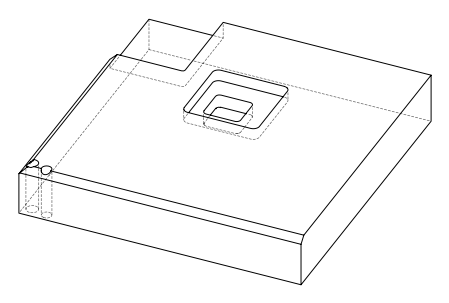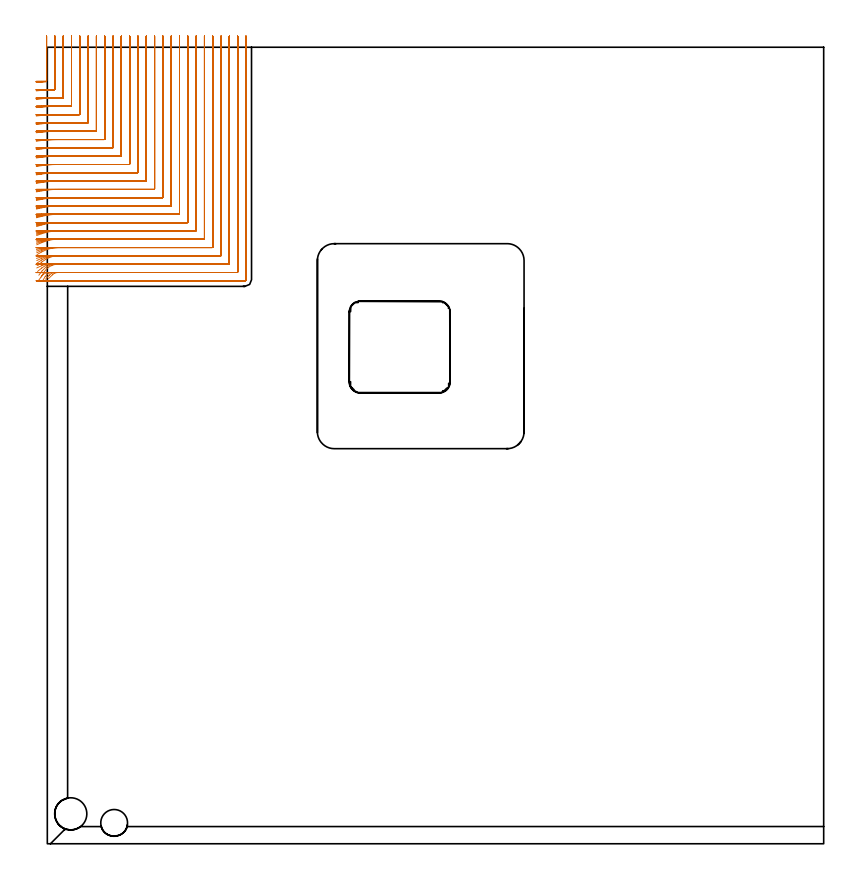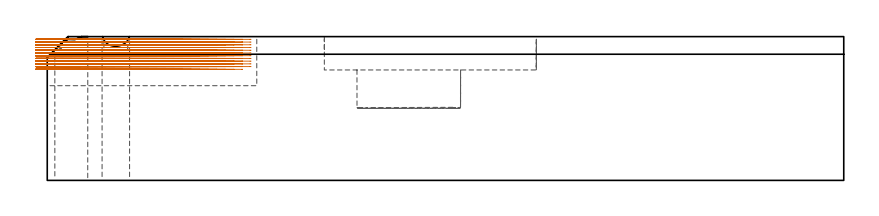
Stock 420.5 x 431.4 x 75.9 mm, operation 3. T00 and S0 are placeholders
(PLAN: 11 operations, 8 tool changes, 173.4 min)
(1 AREA_MILL | FG_CHAMFER_SURFACE | UGT0205_001 | 13.38 min | 18174 mm3)
(2 AREA_MILL_1 | FG_CHAMFER_SURFACE_1 | UGT0205_001 | 9.77 min | 18325 mm3)
(3 MILL_CORNER_NOTCH_RECTANGULAR | CORNER_NOTCH_RECTANGULAR | NXT0201_008 | Follow Part, ap 1.5, ae 75% | 136.14 min | 370526 mm3)
(4 MILL_RECTANGULAR_POCKET | POCKET_RECTANGULAR_STRAIGHT | UGT0201_100 | Follow Part, ap 4.5, ae 75% | 7.58 min | 217412 mm3)
(5 MILL_RECTANGULAR_POCKET_1 | POCKET_RECTANGULAR_STRAIGHT_1 | UGT0201_092 | Follow Part, ap 3, ae 75% | 5.13 min | 54682 mm3)
(6 SPOT_DRILL | STEP1HOLE | NXT0321_9005460120000 | 0.03 min | 4 mm3)
(7 SPOT_DRILL_1 | STEP1HOLE_1 | NXT0321_9005460120000 | 0.03 min | 0 mm3)
(8 DRILL_THROUGH_HOLE_INTO_CENTER | STEP1HOLE | NXT0301_065 | 0.33 min | 5182 mm3)
(9 DRILL_TO_ENLARGE_THROUGH_HOLE | STEP1HOLE | NXT0301_106 | 0.33 min | 7171 mm3)
(10 DRILL_THROUGH_HOLE_INTO_CENTER_1 | STEP1HOLE_1 | NXT0301_065 | 0.33 min | 5226 mm3)
(11 DRILL_TO_ENLARGE_THROUGH_HOLE_1 | STEP1HOLE_1 | UGT0301_245 | 0.34 min | 12534 mm3)
(TOOL UGT0205_001 | Chamfer Mill 20 x 3 x 45 deg. | D20 FL50 Z2)
(TOOL NXT0201_008 | ENDMILL 6mm [2P460-0600-NA 1630] | D6 FL26 Z6)
(TOOL UGT0201_100 | End Mill 18 mm | D18 FL22 Z2)
(TOOL UGT0201_092 | End mill 12 mm | D12 R1 FL26 Z4)
(TOOL NXT0321_9005460120000 | NC Spot Drill, 142deg, 12mm, Carbide, Uncoated | D12 PA142 FL30 Z2)
(TOOL NXT0301_065 | Carbide Drill 9.4mm [860.1-0940-075A1-MM 2214] | D9.4 PA140 FL98 Z2)
(TOOL NXT0301_106 | Carbide Drill 14.5mm [860.1-1450-073A1-MM 2214] | D14.5 PA140 FL83 Z2)
(TOOL UGT0301_245 | Twist Drill 17.4 mm | D17.4 PA118 FL130 Z2)
(OP 3 MILL_CORNER_NOTCH_RECTANGULAR, part 1 of 2)
G17 G21 G94 G90
T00 M6
G54
G17 G0 G90 X-5.99 Y412.287 S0 M3
G43 Z85.9 H1
Z74.461
G94 G1 X-3. Y412.534 F250.
G2 X-0.675 Y412.7 R108. F500.
G3 X-0.4 Y412.993 R0.3
G1 Y434.373
Y437.373 F250.
G0 Z85.9
X-5.989 Y407.76
Z74.461
G1 X-3. Y408.018
G2 X3.813 Y408.379 R103.5 F500.
G3 X4.1 Y408.672 R0.3
G1 Y434.4
Y437.4 F250.
G0 Z85.9
X-5.988 Y403.231
Z74.461
G1 X-3. Y403.5
G2 X5.887 Y403.9 R99. F500.
G1 X8.306
G3 X8.6 Y404.194 R0.3
G1 Y434.4
Y437.4 F250.
G0 Z85.9
X-5.987 Y398.699
Z74.461
G1 X-3. Y398.981
G2 X5.887 Y399.4 R94.5 F500.
G1 X12.806
G3 X13.1 Y399.694 R0.3
G1 Y434.4
Y437.4 F250.
G0 Z85.9
X-5.985 Y394.164
Z74.461
G1 X-3. Y394.46
G2 X5.887 Y394.9 R90. F500.
G1 X17.306
G3 X17.6 Y395.194 R0.3
G1 Y434.4
Y437.4 F250.
G0 Z85.9
X-5.984 Y389.625
Z74.461
G1 X-3. Y389.937
G2 X5.887 Y390.4 R85.5 F500.
G1 X21.806
G3 X22.1 Y390.694 R0.3
G1 Y434.4
Y437.4 F250.
G0 Z85.9
X-5.982 Y385.082
Z74.461
G1 X-3. Y385.411
G2 X5.887 Y385.9 R81. F500.
G1 X26.306
G3 X26.6 Y386.194 R0.3
G1 Y434.4
Y437.4 F250.
G0 Z85.9
X-5.98 Y380.534
Z74.461
G1 X-3. Y380.882
G2 X5.887 Y381.4 R76.5 F500.
G1 X30.805
G3 X31.1 Y381.695 R0.3
G1 Y434.4
Y437.4 F250.
G0 Z85.9
X-5.977 Y375.979
Z74.461
G1 X-3. Y376.349
G2 X5.887 Y376.9 R72. F500.
G1 X35.305
G3 X35.6 Y377.195 R0.3
G1 Y434.4
Y437.4 F250.
G0 Z85.9
X-5.974 Y371.417
Z74.461
G1 X-3. Y371.812
G2 X5.887 Y372.4 R67.5 F500.
G1 X39.805
G3 X40.1 Y372.695 R0.3
G1 Y434.4
Y437.4 F250.
G0 Z85.9
X-5.97 Y366.847
Z74.461
G1 X-3. Y367.27
G2 X5.887 Y367.9 R63. F500.
G1 X44.305
G3 X44.6 Y368.195 R0.3
G1 Y434.4
Y437.4 F250.
G0 Z85.9
X-5.965 Y362.265
Z74.461
G1 X-3. Y362.721
G2 X5.887 Y363.4 R58.5 F500.
G1 X48.805
G3 X49.1 Y363.695 R0.3
G1 Y434.4
Y437.4 F250.
G0 Z85.9
X-5.959 Y357.67
Z74.461
G1 X-3. Y358.164
G2 X5.887 Y358.9 R54. F500.
G1 X53.305
G3 X53.6 Y359.195 R0.3
G1 Y434.4
Y437.4 F250.
G0 Z85.9
X-5.951 Y353.057
Z74.461
G1 X-3. Y353.596
G2 X5.887 Y354.4 R49.5 F500.
G1 X57.804
G3 X58.1 Y354.696 R0.3
G1 Y434.4
Y437.4 F250.
G0 Z85.9
X-5.941 Y348.421
Z74.461
G1 X-3. Y349.014
G2 X5.887 Y349.9 R45. F500.
G1 X62.304
G3 X62.6 Y350.196 R0.3
G1 Y434.4
Y437.4 F250.
G0 Z85.9
X-5.927 Y343.755
Z74.461
G1 X-3. Y344.413
G2 X5.887 Y345.4 R40.5 F500.
G1 X66.804
G3 X67.1 Y345.696 R0.3
G1 Y434.4
Y437.4 F250.
G0 Z85.9
X-5.907 Y339.045
Z74.461
G1 X-3. Y339.786
G2 X5.887 Y340.9 R36. F500.
G1 X71.304
G3 X71.6 Y341.196 R0.3
G1 Y434.4
Y437.4 F250.
G0 Z85.9
X-5.878 Y334.274
Z74.461
G1 X-3. Y335.12
G2 X5.887 Y336.4 R31.5 F500.
G1 X75.804
G3 X76.1 Y336.696 R0.3
G1 Y434.4
Y437.4 F250.
G0 Z85.9
X-5.833 Y329.408
Z74.461
G1 X-3. Y330.396
G2 X5.887 Y331.9 R27. F500.
G1 X80.303
G3 X80.6 Y332.196 R0.3
G1 Y434.4
Y437.4 F250.
G0 Z85.9
X-5.756 Y324.386
Z74.461
G1 X-3. Y325.571
G2 X5.887 Y327.4 R22.5 F500.
G1 X84.803
G3 X85.1 Y327.697 R0.3
G1 Y434.4
Y437.4 F250.
G0 Z85.9
X-5.609 Y319.072
Z74.461
G1 X-3. Y320.553
G2 X5.887 Y322.9 R18. F500.
G1 X89.303
G3 X89.6 Y323.197 R0.3
G1 Y434.4
Y437.4 F250.
G0 Z85.9
X-5.258 Y313.088
Z74.461
G1 X-3. Y315.062
G2 X5.887 Y318.4 R13.5 F500.
G1 X93.803
G3 X94.1 Y318.697 R0.3
G1 Y434.4
Y437.4 F250.
G0 Z85.9
X-3.373 Y306.962
Z74.461
G1 X-1.829 Y309.534
G2 X5.887 Y313.9 R9. F500.
G1 X98.303
G3 X98.6 Y314.197 R0.3
G1 Y434.4
Y437.4 F250.
G0 Z85.9
X0.6 Y306.038
Z74.461
G1 X2.752 Y308.128
G2 X5.887 Y309.4 R4.5 F500.
G1 X102.803
G3 X103.1 Y309.697 R0.3
G1 Y434.4
Y437.4 F250.
G0 Z85.9
X2.887 Y304.9
Z74.461
G1 X5.887
X107.1 F500.
G3 X107.6 Y305.4 R0.5
G1 Y434.4
Y437.4 F250.
G0 Z85.9
X-5.993 Y412.441
Z73.022
G1 X-3. Y412.647
G2 X-0.679 Y412.781 R108. F500.
G3 X-0.4 Y413.073 R0.3
G1 Y434.373
Y437.373 F250.
G0 Z85.9
X-5.992 Y407.921
Z73.022
G1 X-3. Y408.136
G2 X3.808 Y408.398 R103.5 F500.
G3 X4.1 Y408.692 R0.3
G1 Y434.4
Y437.4 F250.
G0 Z85.9
X-5.992 Y403.4
Z73.022
G1 X-3. Y403.624
G2 X4.393 Y403.9 R99. F500.
G1 X8.306
G3 X8.6 Y404.194 R0.3
G1 Y434.4
Y437.4 F250.
G0 Z85.9
X-5.991 Y398.876
Z73.022
G1 X-3. Y399.11
G2 X4.393 Y399.4 R94.5 F500.
G1 X12.806
G3 X13.1 Y399.694 R0.3
G1 Y434.4
Y437.4 F250.
G0 Z85.9
X-5.99 Y394.349
Z73.022
G1 X-3. Y394.596
G2 X4.393 Y394.9 R90. F500.
G1 X17.306
G3 X17.6 Y395.194 R0.3
G1 Y434.4
Y437.4 F250.
G0 Z85.9
X-5.989 Y389.82
Z73.022
G1 X-3. Y390.08
G2 X4.393 Y390.4 R85.5 F500.
G1 X21.806
G3 X22.1 Y390.694 R0.3
G1 Y434.4
Y437.4 F250.
G0 Z85.9
X-5.987 Y385.288
Z73.022
G1 X-3. Y385.562
G2 X4.393 Y385.9 R81. F500.
G1 X26.306
G3 X26.6 Y386.194 R0.3
G1 Y434.4
Y437.4 F250.
G0 Z85.9
X-5.986 Y380.752
Z73.022
G1 X-3. Y381.042
G2 X4.393 Y381.4 R76.5 F500.
G1 X30.805
G3 X31.1 Y381.695 R0.3
G1 Y434.4
Y437.4 F250.
G0 Z85.9
X-5.984 Y376.211
Z73.022
G1 X-3. Y376.519
G2 X4.393 Y376.9 R72. F500.
G1 X35.305
G3 X35.6 Y377.195 R0.3
G1 Y434.4
Y437.4 F250.
G0 Z85.9
X-5.982 Y371.665
Z73.022
G1 X-3. Y371.994
G2 X4.393 Y372.4 R67.5 F500.
G1 X39.805
G3 X40.1 Y372.695 R0.3
G1 Y434.4
Y437.4 F250.
G0 Z85.9
X-5.979 Y367.113
Z73.022
G1 X-3. Y367.465
G2 X4.393 Y367.9 R63. F500.
G1 X44.305
G3 X44.6 Y368.195 R0.3
G1 Y434.4
Y437.4 F250.
G0 Z85.9
X-5.976 Y362.552
Z73.022
G1 X-3. Y362.931
G2 X4.393 Y363.4 R58.5 F500.
G1 X48.805
G3 X49.1 Y363.695 R0.3
G1 Y434.4
Y437.4 F250.
G0 Z85.9
X-5.972 Y357.981
Z73.022
G1 X-3. Y358.392
G2 X4.393 Y358.9 R54. F500.
G1 X53.305
G3 X53.6 Y359.195 R0.3
G1 Y434.4
Y437.4 F250.
G0 Z85.9
X-5.966 Y353.397
Z73.022
G1 X-3. Y353.845
G2 X4.393 Y354.4 R49.5 F500.
G1 X57.804
G3 X58.1 Y354.696 R0.3
G1 Y434.4
Y437.4 F250.
G0 Z85.9
X-5.959 Y348.796
Z73.022
G1 X-3. Y349.289
G2 X4.393 Y349.9 R45. F500.
G1 X62.304
G3 X62.6 Y350.196 R0.3
G1 Y434.4
Y437.4 F250.
G0 Z85.9
X-5.95 Y344.172
Z73.022
G1 X-3. Y344.72
G2 X4.393 Y345.4 R40.5 F500.
G1 X66.804
G3 X67.1 Y345.696 R0.3
G1 Y434.4
Y437.4 F250.
G0 Z85.9
X-5.936 Y339.517
Z73.022
G1 X-3. Y340.133
G2 X4.393 Y340.9 R36. F500.
G1 X71.304
G3 X71.6 Y341.196 R0.3
G1 Y434.4
Y437.4 F250.
G0 Z85.9
X-5.916 Y334.816
Z73.022
G1 X-3. Y335.52
G2 X4.393 Y336.4 R31.5 F500.
G1 X75.804
G3 X76.1 Y336.696 R0.3
G1 Y434.4
Y437.4 F250.
G0 Z85.9
X-5.885 Y330.047
Z73.022
G1 X-3. Y330.868
G2 X4.393 Y331.9 R27. F500.
G1 X80.304
G3 X80.6 Y332.196 R0.3
G1 Y434.4
Y437.4 F250.
G0 Z85.9
X-5.833 Y325.165
Z73.022
G1 X-3. Y326.151
G2 X4.393 Y327.4 R22.5 F500.
G1 X84.803
G3 X85.1 Y327.697 R0.3
G1 Y434.4
Y437.4 F250.
G0 Z85.9
X-5.735 Y320.08
Z73.022
G1 X-3. Y321.312
G2 X4.393 Y322.9 R18. F500.
G1 X89.303
G3 X89.6 Y323.197 R0.3
G1 Y434.4
Y437.4 F250.
G0 Z85.9
X-5.51 Y314.553
Z73.022
G1 X-3. Y316.196
G2 X4.393 Y318.4 R13.5 F500.
G1 X93.803
G3 X94.1 Y318.697 R0.3
G1 Y434.4
Y437.4 F250.
G0 Z85.9
X-4.599 Y307.925
Z73.022
G1 X-2.792 Y310.32
G2 X4.393 Y313.9 R9. F500.
G1 X98.303
G3 X98.6 Y314.197 R0.3
G1 Y434.4
Y437.4 F250.
G0 Z85.9
X-0.944 Y305.775
Z73.022
G1 X1.102 Y307.969
G2 X4.393 Y309.4 R4.5 F500.
G1 X102.803
G3 X103.1 Y309.697 R0.3
G1 Y434.4
Y437.4 F250.
G0 Z85.9
X1.393 Y304.9
Z73.022
G1 X4.393
X107.1 F500.
G3 X107.6 Y305.4 R0.5
G1 Y434.4
Y437.4 F250.
G0 Z85.9
X-5.996 Y412.59
Z71.583
G1 X-3. Y412.749
G2 X-0.684 Y412.846 R108. F500.
G3 X-0.4 Y413.139 R0.3
G1 Y434.373
Y437.373 F250.
G0 Z85.9
X-5.995 Y408.076
Z71.583
G1 X-3. Y408.242
G2 X2.717 Y408.4 R103.5 F500.
G1 X3.807
G3 X4.1 Y408.693 R0.3
G1 Y434.4
Y437.4 F250.
G0 Z85.9
X-5.995 Y403.562
Z71.583
G1 X-3. Y403.735
G2 X2.717 Y403.9 R99. F500.
G1 X8.306
G3 X8.6 Y404.194 R0.3
G1 Y434.4
Y437.4 F250.
G0 Z85.9
X-5.995 Y399.045
Z71.583
G1 X-3. Y399.227
G2 X2.717 Y399.4 R94.5 F500.
G1 X12.806
G3 X13.1 Y399.694 R0.3
G1 Y434.4
Y437.4 F250.
G0 Z85.9
X-5.994 Y394.528
Z71.583
G1 X-3. Y394.718
G2 X2.717 Y394.9 R90. F500.
G1 X17.306
G3 X17.6 Y395.194 R0.3
G1 Y434.4
Y437.4 F250.
G0 Z85.9
X-5.993 Y390.008
Z71.583
G1 X-3. Y390.209
G2 X2.717 Y390.4 R85.5 F500.
G1 X21.806
G3 X22.1 Y390.694 R0.3
G1 Y434.4
Y437.4 F250.
G0 Z85.9
X-5.993 Y385.486
Z71.583
G1 X-3. Y385.698
G2 X2.717 Y385.9 R81. F500.
G1 X26.306
G3 X26.6 Y386.194 R0.3
G1 Y434.4
Y437.4 F250.
G0 Z85.9
X-5.992 Y380.962
Z71.583
G1 X-3. Y381.186
G2 X2.717 Y381.4 R76.5 F500.
G1 X30.805
G3 X31.1 Y381.695 R0.3
G1 Y434.4
Y437.4 F250.
G0 Z85.9
X-5.991 Y376.435
Z71.583
G1 X-3. Y376.673
G2 X2.717 Y376.9 R72. F500.
G1 X35.305
G3 X35.6 Y377.195 R0.3
G1 Y434.4
Y437.4 F250.
G0 Z85.9
X-5.989 Y371.903
Z71.583
G1 X-3. Y372.157
G2 X2.717 Y372.4 R67.5 F500.
G1 X39.805
G3 X40.1 Y372.695 R0.3
G1 Y434.4
Y437.4 F250.
G0 Z85.9
X-5.988 Y367.368
Z71.583
G1 X-3. Y367.64
G2 X2.717 Y367.9 R63. F500.
G1 X44.305
G3 X44.6 Y368.195 R0.3
G1 Y434.4
Y437.4 F250.
G0 Z85.9
X-5.986 Y362.827
Z71.583
G1 X-3. Y363.12
G2 X2.717 Y363.4 R58.5 F500.
G1 X48.805
G3 X49.1 Y363.695 R0.3
G1 Y434.4
Y437.4 F250.
G0 Z85.9
X-5.983 Y358.279
Z71.583
G1 X-3. Y358.597
G2 X2.717 Y358.9 R54. F500.
G1 X53.305
G3 X53.6 Y359.195 R0.3
G1 Y434.4
Y437.4 F250.
G0 Z85.9
X-5.98 Y353.722
Z71.583
G1 X-3. Y354.069
G2 X2.717 Y354.4 R49.5 F500.
G1 X57.804
G3 X58.1 Y354.696 R0.3
G1 Y434.4
Y437.4 F250.
G0 Z85.9
X-5.976 Y349.154
Z71.583
G1 X-3. Y349.535
G2 X2.717 Y349.9 R45. F500.
G1 X62.304
G3 X62.6 Y350.196 R0.3
G1 Y434.4
Y437.4 F250.
G0 Z85.9
X-5.97 Y344.571
Z71.583
G1 X-3. Y344.995
G2 X2.717 Y345.4 R40.5 F500.
G1 X66.804
G3 X67.1 Y345.696 R0.3
G1 Y434.4
Y437.4 F250.
G0 Z85.9
X-5.962 Y339.967
Z71.583
G1 X-3. Y340.443
G2 X2.717 Y340.9 R36. F500.
G1 X71.304
G3 X71.6 Y341.196 R0.3
G1 Y434.4
Y437.4 F250.
G0 Z85.9
X-5.95 Y335.332
Z71.583
G1 X-3. Y335.877
G2 X2.717 Y336.4 R31.5 F500.
G1 X75.804
G3 X76.1 Y336.696 R0.3
G1 Y434.4
Y437.4 F250.
G0 Z85.9
X-5.932 Y330.653
Z71.583
G1 X-3. Y331.288
G2 X2.717 Y331.9 R27. F500.
G1 X80.304
G3 X80.6 Y332.196 R0.3
G1 Y434.4
Y437.4 F250.
G0 Z85.9
X-5.902 Y325.899
Z71.583
G1 X-3. Y326.662
G2 X2.717 Y327.4 R22.5 F500.
G1 X84.803
G3 X85.1 Y327.697 R0.3
G1 Y434.4
Y437.4 F250.
G0 Z85.9
X-5.845 Y321.015
Z71.583
G1 X-3. Y321.968
G2 X2.717 Y322.9 R18. F500.
G1 X89.303
G3 X89.6 Y323.197 R0.3
G1 Y434.4
Y437.4 F250.
G0 Z85.9
X-5.718 Y315.86
Z71.583
G1 X-3. Y317.13
G2 X2.717 Y318.4 R13.5 F500.
G1 X93.803
G3 X94.1 Y318.697 R0.3
G1 Y434.4
Y437.4 F250.
G0 Z85.9
X-5.317 Y309.946
Z71.583
G1 X-3. Y311.851
G2 X2.717 Y313.9 R9. F500.
G1 X98.303
G3 X98.6 Y314.197 R0.3
G1 Y434.4
Y437.4 F250.
G0 Z85.9
X-2.684 Y304.615
Z71.583
G1 X-1.154 Y307.196
G2 X2.717 Y309.4 R4.5 F500.
G1 X102.803
G3 X103.1 Y309.697 R0.3
G1 Y434.4
Y437.4 F250.
G0 Z85.9
X-0.283 Y304.9
Z71.583
G1 X2.717
X107.1 F500.
G3 X107.6 Y305.4 R0.5
G1 Y434.4
Y437.4 F250.
G0 Z85.9
X-5.998 Y412.732
Z70.144
G1 X-3. Y412.836
G2 X-0.689 Y412.891 R108. F500.
G3 X-0.4 Y413.184 R0.3
G1 Y434.373
Y437.373 F250.
G0 Z85.9
X-5.998 Y408.225
Z70.144
G1 X-3. Y408.333
G2 X0.722 Y408.4 R103.5 F500.
G1 X3.807
G3 X4.1 Y408.693 R0.3
G1 Y434.4
Y437.4 F250.
G0 Z85.9
X-5.998 Y403.717
Z70.144
G1 X-3. Y403.83
G2 X0.722 Y403.9 R99. F500.
G1 X8.306
G3 X8.6 Y404.194 R0.3
G1 Y434.4
Y437.4 F250.
G0 Z85.9
X-5.998 Y399.209
Z70.144
G1 X-3. Y399.327
G2 X0.722 Y399.4 R94.5 F500.
G1 X12.806
G3 X13.1 Y399.694 R0.3
G1 Y434.4
Y437.4 F250.
G0 Z85.9
X-5.997 Y394.699
Z70.144
G1 X-3. Y394.823
G2 X0.722 Y394.9 R90. F500.
G1 X17.306
G3 X17.6 Y395.194 R0.3
G1 Y434.4
Y437.4 F250.
G0 Z85.9
X-5.997 Y390.188
Z70.144
G1 X-3. Y390.319
G2 X0.722 Y390.4 R85.5 F500.
G1 X21.806
G3 X22.1 Y390.694 R0.3
G1 Y434.4
Y437.4 F250.
G0 Z85.9
X-5.997 Y385.677
Z70.144
G1 X-3. Y385.814
G2 X0.722 Y385.9 R81. F500.
G1 X26.306
G3 X26.6 Y386.194 R0.3
G1 Y434.4
Y437.4 F250.
G0 Z85.9
X-5.996 Y381.163
Z70.144
G1 X-3. Y381.309
G2 X0.722 Y381.4 R76.5 F500.
G1 X30.805
G3 X31.1 Y381.695 R0.3
G1 Y434.4
Y437.4 F250.
G0 Z85.9
X-5.996 Y376.649
Z70.144
G1 X-3. Y376.804
G2 X0.722 Y376.9 R72. F500.
G1 X35.305
G3 X35.6 Y377.195 R0.3
G1 Y434.4
Y437.4 F250.
G0 Z85.9
X-5.995 Y372.132
Z70.144
G1 X-3. Y372.297
G2 X0.722 Y372.4 R67.5 F500.
G1 X39.805
G3 X40.1 Y372.695 R0.3
G1 Y434.4
Y437.4 F250.
G0 Z85.9
X-5.995 Y367.613
Z70.144
G1 X-3. Y367.79
G2 X0.722 Y367.9 R63. F500.
G1 X44.305
G3 X44.6 Y368.195 R0.3
G1 Y434.4
Y437.4 F250.
G0 Z85.9
X-5.994 Y363.091
Z70.144
G1 X-3. Y363.281
G2 X0.722 Y363.4 R58.5 F500.
G1 X48.805
G3 X49.1 Y363.695 R0.3
G1 Y434.4
Y437.4 F250.
G0 Z85.9
X-5.993 Y358.565
Z70.144
G1 X-3. Y358.772
G2 X0.722 Y358.9 R54. F500.
G1 X53.304
G3 X53.6 Y359.195 R0.3
G1 Y434.4
Y437.4 F250.
G0 Z85.9
X-5.992 Y354.034
Z70.144
G1 X-3. Y354.26
G2 X0.722 Y354.4 R49.5 F500.
G1 X57.804
G3 X58.1 Y354.696 R0.3
G1 Y434.4
Y437.4 F250.
G0 Z85.9
X-5.99 Y349.498
Z70.144
G1 X-3. Y349.746
G2 X0.722 Y349.9 R45. F500.
G1 X62.304
G3 X62.6 Y350.196 R0.3
G1 Y434.4
Y437.4 F250.
G0 Z85.9
X-5.987 Y344.953
Z70.144
G1 X-3. Y345.229
G2 X0.722 Y345.4 R40.5 F500.
G1 X66.804
G3 X67.1 Y345.696 R0.3
G1 Y434.4
Y437.4 F250.
G0 Z85.9
X-5.984 Y340.397
Z70.144
G1 X-3. Y340.707
G2 X0.722 Y340.9 R36. F500.
G1 X71.304
G3 X71.6 Y341.196 R0.3
G1 Y434.4
Y437.4 F250.
G0 Z85.9
X-5.979 Y335.825
Z70.144
G1 X-3. Y336.179
G2 X0.722 Y336.4 R31.5 F500.
G1 X75.804
G3 X76.1 Y336.696 R0.3
G1 Y434.4
Y437.4 F250.
G0 Z85.9
X-5.971 Y331.229
Z70.144
G1 X-3. Y331.642
G2 X0.722 Y331.9 R27. F500.
G1 X80.303
G3 X80.6 Y332.197 R0.3
G1 Y434.4
Y437.4 F250.
G0 Z85.9
X-5.959 Y326.594
Z70.144
G1 X-3. Y327.09
G2 X0.722 Y327.4 R22.5 F500.
G1 X84.803
G3 X85.1 Y327.697 R0.3
G1 Y434.4
Y437.4 F250.
G0 Z85.9
X-5.935 Y321.891
Z70.144
G1 X-3. Y322.511
G2 X0.722 Y322.9 R18. F500.
G1 X89.303
G3 X89.6 Y323.197 R0.3
G1 Y434.4
Y437.4 F250.
G0 Z85.9
X-5.884 Y317.05
Z70.144
G1 X-3. Y317.877
G2 X0.722 Y318.4 R13.5 F500.
G1 X93.803
G3 X94.1 Y318.697 R0.3
G1 Y434.4
Y437.4 F250.
G0 Z85.9
X-5.731 Y311.854
Z70.144
G1 X-3. Y313.094
G2 X0.722 Y313.9 R9. F500.
G1 X98.303
G3 X98.6 Y314.197 R0.3
G1 Y434.4
Y437.4 F250.
G0 Z85.9
X-4.677 Y305.224
Z70.144
G1 X-2.866 Y307.616
G2 X0.722 Y309.4 R4.5 F500.
G1 X102.803
G3 X103.1 Y309.697 R0.3
G1 Y434.4
Y437.4 F250.
G0 Z85.9
X-2.278 Y304.9
Z70.144
G1 X0.722
X107.1 F500.
G3 X107.6 Y305.4 R0.5
G1 Y434.4
Y437.4 F250.
G0 Z85.9
X-6. Y412.873
Z68.705
G1 X-3. Y412.897
G2 X-2.145 Y412.9 R108. F500.
G1 X-0.693
G3 X-0.4 Y413.193 R0.3
G1 Y434.373
Y437.373 F250.
G0 Z85.9
X-6. Y408.372
Z68.705
G1 X-3. Y408.396
G2 X-2.145 Y408.4 R103.5 F500.
G1 X3.807
G3 X4.1 Y408.693 R0.3
G1 Y434.4
Y437.4 F250.
G0 Z85.9
X-6. Y403.87
Z68.705
G1 X-3. Y403.896
G2 X-2.145 Y403.9 R99. F500.
G1 X8.306
G3 X8.6 Y404.194 R0.3
G1 Y434.4
Y437.4 F250.
G0 Z85.9
X-6. Y399.369
Z68.705
G1 X-3. Y399.396
G2 X-2.145 Y399.4 R94.5 F500.
G1 X12.806
G3 X13.1 Y399.694 R0.3
G1 Y434.4
Y437.4 F250.
G0 Z85.9
X-6. Y394.867
Z68.705
G1 X-3. Y394.896
G2 X-2.145 Y394.9 R90. F500.
G1 X17.306
G3 X17.6 Y395.194 R0.3
G1 Y434.4
Y437.4 F250.
G0 Z85.9
X-6. Y390.366
Z68.705
G1 X-3. Y390.396
G2 X-2.145 Y390.4 R85.5 F500.
G1 X21.806
G3 X22.1 Y390.694 R0.3
G1 Y434.4
Y437.4 F250.
G0 Z85.9
X-6. Y385.864
Z68.705
G1 X-3. Y385.895
G2 X-2.145 Y385.9 R81. F500.
G1 X26.306
G3 X26.6 Y386.194 R0.3
G1 Y434.4
Y437.4 F250.
G0 Z85.9
X-6. Y381.362
Z68.705
G1 X-3. Y381.395
G2 X-2.145 Y381.4 R76.5 F500.
G1 X30.805
G3 X31.1 Y381.695 R0.3
G1 Y434.4
Y437.4 F250.
G0 Z85.9
X-6. Y376.859
Z68.705
G1 X-3. Y376.895
G2 X-2.145 Y376.9 R72. F500.
G1 X35.305
G3 X35.6 Y377.195 R0.3
G1 Y434.4
Y437.4 F250.
G0 Z85.9
X-6. Y372.357
Z68.705
G1 X-3. Y372.395
G2 X-2.145 Y372.4 R67.5 F500.
G1 X39.805
G3 X40.1 Y372.695 R0.3
G1 Y434.4
Y437.4 F250.
G0 Z85.9
X-6. Y367.853
Z68.705
G1 X-3. Y367.894
G2 X-2.145 Y367.9 R63. F500.
G1 X44.305
G3 X44.6 Y368.195 R0.3
G1 Y434.4
Y437.4 F250.
G0 Z85.9
X-6. Y363.35
Z68.705
G1 X-3. Y363.394
G2 X-2.145 Y363.4 R58.5 F500.
G1 X48.805
G3 X49.1 Y363.695 R0.3
G1 Y434.4
Y437.4 F250.
G0 Z85.9
X-6. Y358.846
Z68.705
G1 X-3. Y358.893
G2 X-2.145 Y358.9 R54. F500.
G1 X53.305
G3 X53.6 Y359.195 R0.3
G1 Y434.4
Y437.4 F250.
G0 Z85.9
X-6. Y354.341
Z68.705
G1 X-3. Y354.393
G2 X-2.145 Y354.4 R49.5 F500.
G1 X57.804
G3 X58.1 Y354.696 R0.3
G1 Y434.4
Y437.4 F250.
G0 Z85.9
X-5.999 Y349.835
Z68.705
G1 X-3. Y349.892
G2 X-2.145 Y349.9 R45. F500.
G1 X62.304
G3 X62.6 Y350.196 R0.3
G1 Y434.4
Y437.4 F250.
G0 Z85.9
X-5.999 Y345.328
Z68.705
G1 X-3. Y345.391
G2 X-2.145 Y345.4 R40.5 F500.
G1 X66.804
G3 X67.1 Y345.696 R0.3
G1 Y434.4
Y437.4 F250.
G0 Z85.9
X-5.999 Y340.819
Z68.705
G1 X-3. Y340.89
G2 X-2.145 Y340.9 R36. F500.
G1 X71.304
G3 X71.6 Y341.196 R0.3
G1 Y434.4
Y437.4 F250.
G0 Z85.9
X-5.999 Y336.307
Z68.705
G1 X-3. Y336.388
G2 X-2.145 Y336.4 R31.5 F500.
G1 X75.804
G3 X76.1 Y336.696 R0.3
G1 Y434.4
Y437.4 F250.
G0 Z85.9
X-5.998 Y331.791
Z68.705
G1 X-3. Y331.886
G2 X-2.145 Y331.9 R27. F500.
G1 X80.304
G3 X80.6 Y332.197 R0.3
G1 Y434.4
Y437.4 F250.
G0 Z85.9
X-5.998 Y327.27
Z68.705
G1 X-3. Y327.384
G2 X-2.145 Y327.4 R22.5 F500.
G1 X84.803
G3 X85.1 Y327.697 R0.3
G1 Y434.4
Y437.4 F250.
G0 Z85.9
X-5.997 Y322.737
Z68.705
G1 X-3. Y322.88
G2 X-2.145 Y322.9 R18. F500.
G1 X89.303
G3 X89.6 Y323.197 R0.3
G1 Y434.4
Y437.4 F250.
G0 Z85.9
X-5.994 Y318.183
Z68.705
G1 X-3. Y318.373
G2 X-2.145 Y318.4 R13.5 F500.
G1 X93.803
G3 X94.1 Y318.697 R0.3
G1 Y434.4
Y437.4 F250.
G0 Z85.9
X-5.986 Y313.574
Z68.705
G1 X-3. Y313.859
G2 X-2.145 Y313.9 R9. F500.
G1 X98.303
G3 X98.6 Y314.197 R0.3
G1 Y434.4
Y437.4 F250.
G0 Z85.9
X-6. Y309.318
Z68.705
G1 X-3.
G2 X-2.145 Y309.4 R4.5 F500.
G1 X102.803
G3 X103.1 Y309.697 R0.3
G1 Y434.4
Y437.4 F250.
G0 Z85.9
X-5.145 Y304.9
Z68.705
G1 X-2.145
X107.1 F500.
G3 X107.6 Y305.4 R0.5
G1 Y434.4
Y437.4 F250.
G0 Z85.9
X-6. Y412.899
Z67.267
G1 X-3. Y412.9
X-2.948 F500.
X-0.693
G3 X-0.4 Y413.193 R0.3
G1 Y434.373
Y437.373 F250.
G0 Z85.9
X-6. Y408.398
Z67.267
G1 X-3. Y408.4
X-2.948 F500.
X3.807
G3 X4.1 Y408.693 R0.3
G1 Y434.4
Y437.4 F250.
G0 Z85.9
X-6. Y403.898
Z67.267
G1 X-3. Y403.9
X-2.948 F500.
X8.306
G3 X8.6 Y404.194 R0.3
G1 Y434.4
Y437.4 F250.
G0 Z85.9
X-6. Y399.398
Z67.267
G1 X-3. Y399.4
X-2.948 F500.
X12.806
G3 X13.1 Y399.694 R0.3
G1 Y434.4
Y437.4 F250.
G0 Z85.9
X-6. Y394.898
Z67.267
G1 X-3. Y394.9
X-2.948 F500.
X17.306
G3 X17.6 Y395.194 R0.3
G1 Y434.4
Y437.4 F250.
G0 Z85.9
X-6. Y390.398
Z67.267
G1 X-3. Y390.4
X-2.948 F500.
X21.806
G3 X22.1 Y390.694 R0.3
G1 Y434.4
Y437.4 F250.
G0 Z85.9
X-6. Y385.898
Z67.267
G1 X-3. Y385.9
X-2.948 F500.
X26.306
G3 X26.6 Y386.194 R0.3
G1 Y434.4
Y437.4 F250.
G0 Z85.9
X-6. Y381.398
Z67.267
G1 X-3. Y381.4
X-2.948 F500.
X30.805
G3 X31.1 Y381.695 R0.3
G1 Y434.4
Y437.4 F250.
G0 Z85.9
X-6. Y376.898
Z67.267
G1 X-3. Y376.9
X-2.948 F500.
X35.305
G3 X35.6 Y377.195 R0.3
G1 Y434.4
Y437.4 F250.
G0 Z85.9
X-6. Y372.398
Z67.267
G1 X-3. Y372.4
X-2.948 F500.
X39.805
G3 X40.1 Y372.695 R0.3
G1 Y434.4
Y437.4 F250.
G0 Z85.9
X-6. Y367.898
Z67.267
G1 X-3. Y367.9
X-2.948 F500.
X44.305
G3 X44.6 Y368.195 R0.3
G1 Y434.4
Y437.4 F250.
G0 Z85.9
X-6. Y363.397
Z67.267
G1 X-3. Y363.4
X-2.948 F500.
X48.805
G3 X49.1 Y363.695 R0.3
G1 Y434.4
Y437.4 F250.
G0 Z85.9
X-6. Y358.897
Z67.267
G1 X-3. Y358.9
X-2.948 F500.
X53.305
G3 X53.6 Y359.195 R0.3
G1 Y434.4
Y437.4 F250.
G0 Z85.9
X-6. Y354.397
Z67.267
G1 X-3. Y354.4
X-2.948 F500.
X57.804
G3 X58.1 Y354.696 R0.3
G1 Y434.4
Y437.4 F250.
G0 Z85.9
X-6. Y349.897
Z67.267
G1 X-3. Y349.9
X-2.948 F500.
X62.304
G3 X62.6 Y350.196 R0.3
G1 Y434.4
Y437.4 F250.
G0 Z85.9
X-6. Y345.396
Z67.267
G1 X-3. Y345.4
X-2.948 F500.
X66.804
G3 X67.1 Y345.696 R0.3
G1 Y434.4
Y437.4 F250.
G0 Z85.9
X-6. Y340.896
Z67.267
G1 X-3. Y340.9
X-2.948 F500.
X71.304
G3 X71.6 Y341.196 R0.3
G1 Y434.4
Y437.4 F250.
G0 Z85.9
X-6. Y336.395
Z67.267
G1 X-3. Y336.4
X-2.948 F500.
X75.804
G3 X76.1 Y336.696 R0.3
G1 Y434.4
Y437.4 F250.
G0 Z85.9
X-6. Y331.894
Z67.267
G1 X-3. Y331.9
X-2.948 F500.
X80.304
G3 X80.6 Y332.196 R0.3
G1 Y434.4
Y437.4 F250.
G0 Z85.9
X-6. Y327.393
Z67.267
G1 X-3. Y327.4
X-2.948 F500.
X84.803
G3 X85.1 Y327.697 R0.3
G1 Y434.4
Y437.4 F250.
G0 Z85.9
X-6. Y322.891
Z67.267
G1 X-3. Y322.9
X-2.948 F500.
X89.303
G3 X89.6 Y323.197 R0.3
G1 Y434.4
Y437.4 F250.
G0 Z85.9
X-6. Y318.388
Z67.267
G1 X-3. Y318.4
X-2.948 F500.
X93.803
G3 X94.1 Y318.697 R0.3
G1 Y434.4
Y437.4 F250.
G0 Z85.9
X-6. Y313.883
Z67.267
G1 X-3. Y313.9
X-2.948 F500.
X98.303
G3 X98.6 Y314.197 R0.3
G1 Y434.4
Y437.4 F250.
G0 Z85.9
X-6. Y309.365
Z67.267
G1 X-3. Y309.4
X-2.948 F500.
X102.803
G3 X103.1 Y309.697 R0.3
G1 Y434.4
Y437.4 F250.
G0 Z85.9
X-5.948 Y304.9
Z67.267
G1 X-2.948
X107.1 F500.
G3 X107.6 Y305.4 R0.5
G1 Y434.4
Y437.4 F250.
G0 Z85.9
X-6. Y412.9
Z65.828
G1 X-3.
X-0.693 F500.
G3 X-0.4 Y413.193 R0.3
G1 Y434.373
Y437.373 F250.
G0 Z85.9
X-6. Y408.4
Z65.828
G1 X-3.
X3.807 F500.
G3 X4.1 Y408.693 R0.3
G1 Y434.4
Y437.4 F250.
G0 Z85.9
X-6. Y403.9
Z65.828
G1 X-3.
X8.306 F500.
G3 X8.6 Y404.194 R0.3
G1 Y434.4
Y437.4 F250.
G0 Z85.9
X-6. Y399.4
Z65.828
G1 X-3.
X12.806 F500.
G3 X13.1 Y399.694 R0.3
G1 Y434.4
Y437.4 F250.
G0 Z85.9
X-6. Y394.9
Z65.828
G1 X-3.
X17.306 F500.
G3 X17.6 Y395.194 R0.3
G1 Y434.4
Y437.4 F250.
G0 Z85.9
X-6. Y390.4
Z65.828
G1 X-3.
X21.806 F500.
G3 X22.1 Y390.694 R0.3
G1 Y434.4
Y437.4 F250.
G0 Z85.9
X-6. Y385.9
Z65.828
G1 X-3.
X26.306 F500.
G3 X26.6 Y386.194 R0.3
G1 Y434.4
Y437.4 F250.
G0 Z85.9
X-6. Y381.4
Z65.828
G1 X-3.
X30.805 F500.
G3 X31.1 Y381.695 R0.3
G1 Y434.4
Y437.4 F250.
G0 Z85.9
X-6. Y376.9
Z65.828
G1 X-3.
X35.305 F500.
G3 X35.6 Y377.195 R0.3
G1 Y434.4
Y437.4 F250.
G0 Z85.9
X-6. Y372.4
Z65.828
G1 X-3.
X39.805 F500.
G3 X40.1 Y372.695 R0.3
G1 Y434.4
Y437.4 F250.
G0 Z85.9
X-6. Y367.9
Z65.828
G1 X-3.
X44.305 F500.
G3 X44.6 Y368.195 R0.3
G1 Y434.4
Y437.4 F250.
G0 Z85.9
X-6. Y363.4
Z65.828
G1 X-3.
X48.805 F500.
G3 X49.1 Y363.695 R0.3
G1 Y434.4
Y437.4 F250.
G0 Z85.9
X-6. Y358.9
Z65.828
G1 X-3.
X53.304 F500.
G3 X53.6 Y359.195 R0.3
G1 Y434.4
Y437.4 F250.
G0 Z85.9
X-6. Y354.4
Z65.828
G1 X-3.
X57.804 F500.
G3 X58.1 Y354.696 R0.3
G1 Y434.4
Y437.4 F250.
G0 Z85.9
X-6. Y349.9
Z65.828
G1 X-3.
X62.304 F500.
G3 X62.6 Y350.196 R0.3
G1 Y434.4
Y437.4 F250.
G0 Z85.9
X-6. Y345.4
Z65.828
G1 X-3.
X66.804 F500.
G3 X67.1 Y345.696 R0.3
G1 Y434.4
Y437.4 F250.
G0 Z85.9
X-6. Y340.9
Z65.828
G1 X-3.
X71.304 F500.
G3 X71.6 Y341.196 R0.3
G1 Y434.4
Y437.4 F250.
G0 Z85.9
X-6. Y336.4
Z65.828
G1 X-3.
X75.804 F500.
G3 X76.1 Y336.696 R0.3
G1 Y434.4
Y437.4 F250.
G0 Z85.9
X-6. Y331.9
Z65.828
G1 X-3.
X80.303 F500.
G3 X80.6 Y332.197 R0.3
G1 Y434.4
Y437.4 F250.
G0 Z85.9
X-6. Y327.4
Z65.828
G1 X-3.
X84.803 F500.
G3 X85.1 Y327.697 R0.3
G1 Y434.4
Y437.4 F250.
G0 Z85.9
X-6. Y322.9
Z65.828
G1 X-3.
X89.303 F500.
G3 X89.6 Y323.197 R0.3
G1 Y434.4
Y437.4 F250.
G0 Z85.9
X-6. Y318.4
Z65.828
G1 X-3.
X93.803 F500.
G3 X94.1 Y318.697 R0.3
G1 Y434.4
Y437.4 F250.
G0 Z85.9
X-6. Y313.9
Z65.828
G1 X-3.
X98.303 F500.
G3 X98.6 Y314.197 R0.3
G1 Y434.4
Y437.4 F250.
G0 Z85.9
X-6. Y309.4
Z65.828
G1 X-3.
X102.803 F500.
G3 X103.1 Y309.697 R0.3
G1 Y434.4
Y437.4 F250.
G0 Z85.9
X-6. Y304.9
Z65.828
G1 X-3.
X107.1 F500.
G3 X107.6 Y305.4 R0.5
G1 Y434.4
Y437.4 F250.
G0 Z85.9
X-6. Y412.9
Z64.389
G1 X-3.
X-0.693 F500.
G3 X-0.4 Y413.193 R0.3
G1 Y434.373
Y437.373 F250.
G0 Z85.9
X-6. Y408.4
Z64.389
G1 X-3.
X3.807 F500.
G3 X4.1 Y408.693 R0.3
G1 Y434.4
Y437.4 F250.
G0 Z85.9
X-6. Y403.9
Z64.389
G1 X-3.
X8.306 F500.
G3 X8.6 Y404.194 R0.3
G1 Y434.4
Y437.4 F250.
G0 Z85.9
X-6. Y399.4
Z64.389
G1 X-3.
X12.806 F500.
G3 X13.1 Y399.694 R0.3
G1 Y434.4
Y437.4 F250.
G0 Z85.9
X-6. Y394.9
Z64.389
G1 X-3.
X17.306 F500.
G3 X17.6 Y395.194 R0.3
G1 Y434.4
Y437.4 F250.
G0 Z85.9
X-6. Y390.4
Z64.389
G1 X-3.
X21.806 F500.
G3 X22.1 Y390.694 R0.3
G1 Y434.4
Y437.4 F250.
G0 Z85.9
X-6. Y385.9
Z64.389
G1 X-3.
X26.306 F500.
G3 X26.6 Y386.194 R0.3
G1 Y434.4
Y437.4 F250.
G0 Z85.9
X-6. Y381.4
Z64.389
G1 X-3.
X30.805 F500.
G3 X31.1 Y381.695 R0.3
G1 Y434.4
Y437.4 F250.
G0 Z85.9
X-6. Y376.9
Z64.389
G1 X-3.
X35.305 F500.
G3 X35.6 Y377.195 R0.3
G1 Y434.4
Y437.4 F250.
G0 Z85.9
X-6. Y372.4
Z64.389
G1 X-3.
X39.805 F500.
G3 X40.1 Y372.695 R0.3
G1 Y434.4
Y437.4 F250.
G0 Z85.9
X-6. Y367.9
Z64.389
G1 X-3.
X44.305 F500.
G3 X44.6 Y368.195 R0.3
G1 Y434.4
Y437.4 F250.
G0 Z85.9
X-6. Y363.4
Z64.389
G1 X-3.
X48.805 F500.
G3 X49.1 Y363.695 R0.3
G1 Y434.4
Y437.4 F250.
G0 Z85.9
X-6. Y358.9
Z64.389
G1 X-3.
X53.305 F500.
G3 X53.6 Y359.195 R0.3
G1 Y434.4
Y437.4 F250.
G0 Z85.9
X-6. Y354.4
Z64.389
G1 X-3.
X57.804 F500.
G3 X58.1 Y354.696 R0.3
G1 Y434.4
Y437.4 F250.
G0 Z85.9
X-6. Y349.9
Z64.389
G1 X-3.
X62.304 F500.
G3 X62.6 Y350.196 R0.3
G1 Y434.4
Y437.4 F250.
G0 Z85.9
X-6. Y345.4
Z64.389
G1 X-3.
X66.804 F500.
G3 X67.1 Y345.696 R0.3
G1 Y434.4
Y437.4 F250.
G0 Z85.9
X-6. Y340.9
Z64.389
G1 X-3.
X71.304 F500.
G3 X71.6 Y341.196 R0.3
G1 Y434.4
Y437.4 F250.
G0 Z85.9
X-6. Y336.4
Z64.389
G1 X-3.
X75.804 F500.
G3 X76.1 Y336.696 R0.3
G1 Y434.4
Y437.4 F250.
G0 Z85.9
X-6. Y331.9
Z64.389
G1 X-3.
X80.304 F500.
G3 X80.6 Y332.196 R0.3
G1 Y434.4
Y437.4 F250.
G0 Z85.9
X-6. Y327.4
Z64.389
G1 X-3.
X84.803 F500.
G3 X85.1 Y327.697 R0.3
G1 Y434.4
Y437.4 F250.
G0 Z85.9
X-6. Y322.9
Z64.389
G1 X-3.
X89.303 F500.
G3 X89.6 Y323.197 R0.3
G1 Y434.4
Y437.4 F250.
G0 Z85.9
X-6. Y318.4
Z64.389
G1 X-3.
X93.803 F500.
G3 X94.1 Y318.697 R0.3
G1 Y434.4
Y437.4 F250.
G0 Z85.9
X-6. Y313.9
Z64.389
G1 X-3.
X98.303 F500.
G3 X98.6 Y314.197 R0.3
G1 Y434.4
Y437.4 F250.
G0 Z85.9
X-6. Y309.4
Z64.389
G1 X-3.
X102.803 F500.
G3 X103.1 Y309.697 R0.3
G1 Y434.4
Y437.4 F250.
G0 Z85.9
X-6. Y304.9
Z64.389
G1 X-3.
X107.1 F500.
G3 X107.6 Y305.4 R0.5
G1 Y434.4
Y437.4 F250.
G0 Z85.9
X-6. Y412.9
Z62.95
G1 X-3.
X-0.693 F500.
G3 X-0.4 Y413.193 R0.3
G1 Y434.373
Y437.373 F250.
G0 Z85.9
X-6. Y408.4
Z62.95
G1 X-3.
X3.807 F500.
G3 X4.1 Y408.693 R0.3
G1 Y434.4
Y437.4 F250.
G0 Z85.9
X-6. Y403.9
Z62.95
G1 X-3.
X8.306 F500.
G3 X8.6 Y404.194 R0.3
G1 Y434.4
Y437.4 F250.
G0 Z85.9
X-6. Y399.4
Z62.95
G1 X-3.
X12.806 F500.
G3 X13.1 Y399.694 R0.3
G1 Y434.4
Y437.4 F250.
G0 Z85.9
X-6. Y394.9
Z62.95
G1 X-3.
X17.306 F500.
G3 X17.6 Y395.194 R0.3
G1 Y434.4
Y437.4 F250.
G0 Z85.9
X-6. Y390.4
Z62.95
G1 X-3.
X21.806 F500.
G3 X22.1 Y390.694 R0.3
G1 Y434.4
Y437.4 F250.
G0 Z85.9
X-6. Y385.9
Z62.95
G1 X-3.
X26.306 F500.
G3 X26.6 Y386.194 R0.3
G1 Y434.4
Y437.4 F250.
G0 Z85.9
X-6. Y381.4
Z62.95
G1 X-3.
X30.805 F500.
G3 X31.1 Y381.695 R0.3
G1 Y434.4
Y437.4 F250.
G0 Z85.9
X-6. Y376.9
Z62.95
G1 X-3.
X35.305 F500.
G3 X35.6 Y377.195 R0.3
G1 Y434.4
Y437.4 F250.
G0 Z85.9
X-6. Y372.4
Z62.95
G1 X-3.
X39.805 F500.
G3 X40.1 Y372.695 R0.3
G1 Y434.4
Y437.4 F250.
G0 Z85.9
X-6. Y367.9
Z62.95
G1 X-3.
X44.305 F500.
G3 X44.6 Y368.195 R0.3
G1 Y434.4
Y437.4 F250.
G0 Z85.9
X-6. Y363.4
Z62.95
G1 X-3.
X48.805 F500.
G3 X49.1 Y363.695 R0.3
G1 Y434.4
Y437.4 F250.
G0 Z85.9
X-6. Y358.9
Z62.95
G1 X-3.
X53.305 F500.
G3 X53.6 Y359.195 R0.3
G1 Y434.4
Y437.4 F250.
G0 Z85.9
X-6. Y354.4
Z62.95
G1 X-3.
X57.804 F500.
G3 X58.1 Y354.696 R0.3
G1 Y434.4
Y437.4 F250.
G0 Z85.9
X-6. Y349.9
Z62.95
G1 X-3.
X62.304 F500.
G3 X62.6 Y350.196 R0.3
G1 Y434.4
Y437.4 F250.
G0 Z85.9
X-6. Y345.4
Z62.95
G1 X-3.
X66.804 F500.
G3 X67.1 Y345.696 R0.3
G1 Y434.4
Y437.4 F250.
G0 Z85.9
X-6. Y340.9
Z62.95
G1 X-3.
X71.304 F500.
G3 X71.6 Y341.196 R0.3
G1 Y434.4
Y437.4 F250.
G0 Z85.9
X-6. Y336.4
Z62.95
G1 X-3.
X75.804 F500.
G3 X76.1 Y336.696 R0.3
G1 Y434.4
Y437.4 F250.
G0 Z85.9
X-6. Y331.9
Z62.95
G1 X-3.
X80.304 F500.
G3 X80.6 Y332.196 R0.3
G1 Y434.4
Y437.4 F250.
G0 Z85.9
X-6. Y327.4
Z62.95
G1 X-3.
X84.803 F500.
G3 X85.1 Y327.697 R0.3
G1 Y434.4
Y437.4 F250.
G0 Z85.9
X-6. Y322.9
Z62.95
G1 X-3.
X89.303 F500.
G3 X89.6 Y323.197 R0.3
G1 Y434.4
Y437.4 F250.
G0 Z85.9
X-6. Y318.4
Z62.95
G1 X-3.
X93.803 F500.
G3 X94.1 Y318.697 R0.3
G1 Y434.4
Y437.4 F250.
G0 Z85.9
X-6. Y313.9
Z62.95
G1 X-3.
X98.303 F500.
G3 X98.6 Y314.197 R0.3
G1 Y434.4
Y437.4 F250.
G0 Z85.9
X-6. Y309.4
Z62.95
G1 X-3.
X102.803 F500.
G3 X103.1 Y309.697 R0.3
G1 Y434.4
Y437.4 F250.
G0 Z85.9
X-6. Y304.9
Z62.95
G1 X-3.
X107.1 F500.
G3 X107.6 Y305.4 R0.5
G1 Y434.4
Y437.4 F250.
G0 Z85.9
X-6. Y412.9
Z61.511
G1 X-3.
X-0.693 F500.
G3 X-0.4 Y413.193 R0.3
G1 Y434.373
Y437.373 F250.
G0 Z85.9
X-6. Y408.4
Z61.511
G1 X-3.
X3.807 F500.
G3 X4.1 Y408.693 R0.3
G1 Y434.4
Y437.4 F250.
G0 Z85.9
X-6. Y403.9
Z61.511
G1 X-3.
X8.306 F500.
G3 X8.6 Y404.194 R0.3
G1 Y434.4
Y437.4 F250.
G0 Z85.9
X-6. Y399.4
Z61.511
G1 X-3.
X12.806 F500.
G3 X13.1 Y399.694 R0.3
G1 Y434.4
Y437.4 F250.
G0 Z85.9
X-6. Y394.9
Z61.511
G1 X-3.
X17.306 F500.
G3 X17.6 Y395.194 R0.3
G1 Y434.4
Y437.4 F250.
G0 Z85.9
X-6. Y390.4
Z61.511
G1 X-3.
X21.806 F500.
G3 X22.1 Y390.694 R0.3
G1 Y434.4
Y437.4 F250.
G0 Z85.9
X-6. Y385.9
Z61.511
G1 X-3.
X26.306 F500.
G3 X26.6 Y386.194 R0.3
G1 Y434.4
Y437.4 F250.
G0 Z85.9
X-6. Y381.4
Z61.511
G1 X-3.
X30.805 F500.
G3 X31.1 Y381.695 R0.3
G1 Y434.4
Y437.4 F250.
G0 Z85.9
X-6. Y376.9
Z61.511
G1 X-3.
X35.305 F500.
G3 X35.6 Y377.195 R0.3
G1 Y434.4
Y437.4 F250.
G0 Z85.9
X-6. Y372.4
Z61.511
G1 X-3.
X39.805 F500.
G3 X40.1 Y372.695 R0.3
G1 Y434.4
Y437.4 F250.
G0 Z85.9
X-6. Y367.9
Z61.511
G1 X-3.
X44.305 F500.
G3 X44.6 Y368.195 R0.3
G1 Y434.4
Y437.4 F250.
G0 Z85.9
X-6. Y363.4
Z61.511
G1 X-3.
X48.805 F500.
G3 X49.1 Y363.695 R0.3
G1 Y434.4
Y437.4 F250.
G0 Z85.9
X-6. Y358.9
Z61.511
G1 X-3.
X53.305 F500.
G3 X53.6 Y359.195 R0.3
G1 Y434.4
Y437.4 F250.
G0 Z85.9
X-6. Y354.4
Z61.511
G1 X-3.
X57.804 F500.
G3 X58.1 Y354.696 R0.3
G1 Y434.4
Y437.4 F250.
G0 Z85.9
X-6. Y349.9
Z61.511
G1 X-3.
X62.304 F500.
G3 X62.6 Y350.196 R0.3
G1 Y434.4
Y437.4 F250.
G0 Z85.9
X-6. Y345.4
Z61.511
G1 X-3.
X66.804 F500.
G3 X67.1 Y345.696 R0.3
G1 Y434.4
Y437.4 F250.
G0 Z85.9
X-6. Y340.9
Z61.511
G1 X-3.
X71.304 F500.
G3 X71.6 Y341.196 R0.3
G1 Y434.4
Y437.4 F250.
G0 Z85.9
X-6. Y336.4
Z61.511
G1 X-3.
X75.804 F500.
G3 X76.1 Y336.696 R0.3
G1 Y434.4
Y437.4 F250.
G0 Z85.9
X-6. Y331.9
Z61.511
G1 X-3.
X80.304 F500.
G3 X80.6 Y332.196 R0.3
G1 Y434.4
Y437.4 F250.
G0 Z85.9
X-6. Y327.4
Z61.511
G1 X-3.
X84.803 F500.
G3 X85.1 Y327.697 R0.3
G1 Y434.4
Y437.4 F250.
G0 Z85.9
X-6. Y322.9
Z61.511
G1 X-3.
X89.303 F500.
G3 X89.6 Y323.197 R0.3
G1 Y434.4
Y437.4 F250.
G0 Z85.9
X-6. Y318.4
Z61.511
G1 X-3.
X93.803 F500.
G3 X94.1 Y318.697 R0.3
G1 Y434.4
Y437.4 F250.
G0 Z85.9
X-6. Y313.9
Z61.511
G1 X-3.
X98.303 F500.
G3 X98.6 Y314.197 R0.3
G1 Y434.4
Y437.4 F250.
G0 Z85.9
X-6. Y309.4
Z61.511
G1 X-3.
X102.803 F500.
G3 X103.1 Y309.697 R0.3
G1 Y434.4
Y437.4 F250.
G0 Z85.9
X-6. Y304.9
Z61.511
G1 X-3.
X107.1 F500.
G3 X107.6 Y305.4 R0.5
G1 Y434.4
Y437.4 F250.
G0 Z85.9
X-6. Y412.9
Z60.072
G1 X-3.
X-0.693 F500.
G3 X-0.4 Y413.193 R0.3
G1 Y434.373
Y437.373 F250.
G0 Z85.9
X-6. Y408.4
Z60.072
G1 X-3.
X3.807 F500.
G3 X4.1 Y408.693 R0.3
G1 Y434.4
Y437.4 F250.
G0 Z85.9
X-6. Y403.9
Z60.072
G1 X-3.
X8.306 F500.
G3 X8.6 Y404.194 R0.3
G1 Y434.4
Y437.4 F250.
G0 Z85.9
X-6. Y399.4
Z60.072
G1 X-3.
X12.806 F500.
G3 X13.1 Y399.694 R0.3
G1 Y434.4
Y437.4 F250.
G0 Z85.9
X-6. Y394.9
Z60.072
G1 X-3.
X17.306 F500.
G3 X17.6 Y395.194 R0.3
G1 Y434.4
Y437.4 F250.
G0 Z85.9
X-6. Y390.4
Z60.072
G1 X-3.
X21.806 F500.
G3 X22.1 Y390.694 R0.3
G1 Y434.4
Y437.4 F250.
G0 Z85.9
X-6. Y385.9
Z60.072
G1 X-3.
X26.306 F500.
G3 X26.6 Y386.194 R0.3
G1 Y434.4
Y437.4 F250.
G0 Z85.9
X-6. Y381.4
Z60.072
G1 X-3.
X30.805 F500.
G3 X31.1 Y381.695 R0.3
G1 Y434.4
Y437.4 F250.
G0 Z85.9
X-6. Y376.9
Z60.072
G1 X-3.
X35.305 F500.
G3 X35.6 Y377.195 R0.3
G1 Y434.4
Y437.4 F250.
G0 Z85.9
X-6. Y372.4
Z60.072
G1 X-3.
X39.805 F500.
G3 X40.1 Y372.695 R0.3
G1 Y434.4
Y437.4 F250.
G0 Z85.9
X-6. Y367.9
Z60.072
G1 X-3.
X44.305 F500.
G3 X44.6 Y368.195 R0.3
G1 Y434.4
Y437.4 F250.
G0 Z85.9
X-6. Y363.4
Z60.072
G1 X-3.
X48.805 F500.
G3 X49.1 Y363.695 R0.3
G1 Y434.4
Y437.4 F250.
G0 Z85.9
X-6. Y358.9
Z60.072
G1 X-3.
X53.305 F500.
G3 X53.6 Y359.195 R0.3
G1 Y434.4
Y437.4 F250.
G0 Z85.9
X-6. Y354.4
Z60.072
G1 X-3.
X57.804 F500.
G3 X58.1 Y354.696 R0.3
G1 Y434.4
Y437.4 F250.
G0 Z85.9
X-6. Y349.9
Z60.072
G1 X-3.
X62.304 F500.
G3 X62.6 Y350.196 R0.3
G1 Y434.4
Y437.4 F250.
G0 Z85.9
X-6. Y345.4
Z60.072
G1 X-3.
X66.804 F500.
G3 X67.1 Y345.696 R0.3
G1 Y434.4
Y437.4 F250.
G0 Z85.9
X-6. Y340.9
Z60.072
G1 X-3.
X71.304 F500.
G3 X71.6 Y341.196 R0.3
G1 Y434.4
Y437.4 F250.
G0 Z85.9
X-6. Y336.4
Z60.072
G1 X-3.
X75.804 F500.
G3 X76.1 Y336.696 R0.3
G1 Y434.4
Y437.4 F250.
G0 Z85.9
X-6. Y331.9
Z60.072
G1 X-3.
X80.304 F500.
G3 X80.6 Y332.196 R0.3
G1 Y434.4
Y437.4 F250.
G0 Z85.9
X-6. Y327.4
Z60.072
G1 X-3.
X84.803 F500.
G3 X85.1 Y327.697 R0.3
G1 Y434.4
Y437.4 F250.
G0 Z85.9
X-6. Y322.9
Z60.072
G1 X-3.
X89.303 F500.
G3 X89.6 Y323.197 R0.3
G1 Y434.4
Y437.4 F250.
G0 Z85.9
X-6. Y318.4
Z60.072
G1 X-3.
X93.803 F500.
G3 X94.1 Y318.697 R0.3
G1 Y434.4
Y437.4 F250.
G0 Z85.9
X-6. Y313.9
Z60.072
G1 X-3.
X98.303 F500.
G3 X98.6 Y314.197 R0.3
G1 Y434.4
Y437.4 F250.
G0 Z85.9
X-6. Y309.4
Z60.072
G1 X-3.
X102.803 F500.
G3 X103.1 Y309.697 R0.3
G1 Y434.4
Y437.4 F250.
G0 Z85.9
X-6. Y304.9
Z60.072
G1 X-3.
X107.1 F500.
G3 X107.6 Y305.4 R0.5
G1 Y434.4
Y437.4 F250.
G0 Z85.9
X-6. Y412.9
Z58.633
G1 X-3.
X-0.693 F500.
G3 X-0.4 Y413.193 R0.3
G1 Y434.373
Y437.373 F250.
G0 Z85.9
X-6. Y408.4
Z58.633
G1 X-3.
X3.807 F500.
G3 X4.1 Y408.693 R0.3
G1 Y434.4
Y437.4 F250.
G0 Z85.9
X-6. Y403.9
Z58.633
G1 X-3.
X8.306 F500.
G3 X8.6 Y404.194 R0.3
G1 Y434.4
Y437.4 F250.
G0 Z85.9
X-6. Y399.4
Z58.633
G1 X-3.
X12.806 F500.
G3 X13.1 Y399.694 R0.3
G1 Y434.4
Y437.4 F250.
G0 Z85.9
X-6. Y394.9
Z58.633
G1 X-3.
X17.306 F500.
G3 X17.6 Y395.194 R0.3
G1 Y434.4
Y437.4 F250.
G0 Z85.9
X-6. Y390.4
Z58.633
G1 X-3.
X21.806 F500.
G3 X22.1 Y390.694 R0.3
G1 Y434.4
Y437.4 F250.
G0 Z85.9
X-6. Y385.9
Z58.633
G1 X-3.
X26.306 F500.
G3 X26.6 Y386.194 R0.3
G1 Y434.4
Y437.4 F250.
G0 Z85.9
X-6. Y381.4
Z58.633
G1 X-3.
X30.805 F500.
G3 X31.1 Y381.695 R0.3
G1 Y434.4
Y437.4 F250.
G0 Z85.9
X-6. Y376.9
Z58.633
G1 X-3.
X35.305 F500.
G3 X35.6 Y377.195 R0.3
G1 Y434.4
Y437.4 F250.
G0 Z85.9
X-6. Y372.4
Z58.633
G1 X-3.
X39.805 F500.
G3 X40.1 Y372.695 R0.3
G1 Y434.4
Y437.4 F250.
G0 Z85.9
X-6. Y367.9
Z58.633
G1 X-3.
X44.305 F500.
G3 X44.6 Y368.195 R0.3
G1 Y434.4
Y437.4 F250.
G0 Z85.9
X-6. Y363.4
Z58.633
G1 X-3.
X48.805 F500.
G3 X49.1 Y363.695 R0.3
G1 Y434.4
Y437.4 F250.
G0 Z85.9
X-6. Y358.9
Z58.633
G1 X-3.
X53.305 F500.
G3 X53.6 Y359.195 R0.3
G1 Y434.4
Y437.4 F250.
G0 Z85.9
X-6. Y354.4
Z58.633
G1 X-3.
X57.804 F500.
G3 X58.1 Y354.696 R0.3
G1 Y434.4
Y437.4 F250.
G0 Z85.9
X-6. Y349.9
Z58.633
G1 X-3.
X62.304 F500.
G3 X62.6 Y350.196 R0.3
G1 Y434.4
Y437.4 F250.
G0 Z85.9
X-6. Y345.4
Z58.633
G1 X-3.
X66.804 F500.
G3 X67.1 Y345.696 R0.3
G1 Y434.4
Y437.4 F250.
G0 Z85.9
X-6. Y340.9
Z58.633
G1 X-3.
X71.304 F500.
G3 X71.6 Y341.196 R0.3
G1 Y434.4
Y437.4 F250.
G0 Z85.9
X-6. Y336.4
Z58.633
G1 X-3.
X75.804 F500.
G3 X76.1 Y336.696 R0.3
G1 Y434.4
Y437.4 F250.
G0 Z85.9
X-6. Y331.9
Z58.633
G1 X-3.
X80.304 F500.
G3 X80.6 Y332.196 R0.3
G1 Y434.4
Y437.4 F250.
G0 Z85.9
X-6. Y327.4
Z58.633
G1 X-3.
X84.803 F500.
G3 X85.1 Y327.697 R0.3
G1 Y434.4
Y437.4 F250.
G0 Z85.9
X-6. Y322.9
Z58.633
G1 X-3.
X89.303 F500.
G3 X89.6 Y323.197 R0.3
G1 Y434.4
Y437.4 F250.
G0 Z85.9
X-6. Y318.4
Z58.633
G1 X-3.
X93.803 F500.
G3 X94.1 Y318.697 R0.3
G1 Y434.4
Y437.4 F250.
G0 Z85.9
X-6. Y313.9
Z58.633
G1 X-3.
X98.303 F500.
G3 X98.6 Y314.197 R0.3
G1 Y434.4
Y437.4 F250.
G0 Z85.9
X-6. Y309.4
Z58.633
G1 X-3.
X102.803 F500.
G3 X103.1 Y309.697 R0.3
G1 Y434.4
Y437.4 F250.
